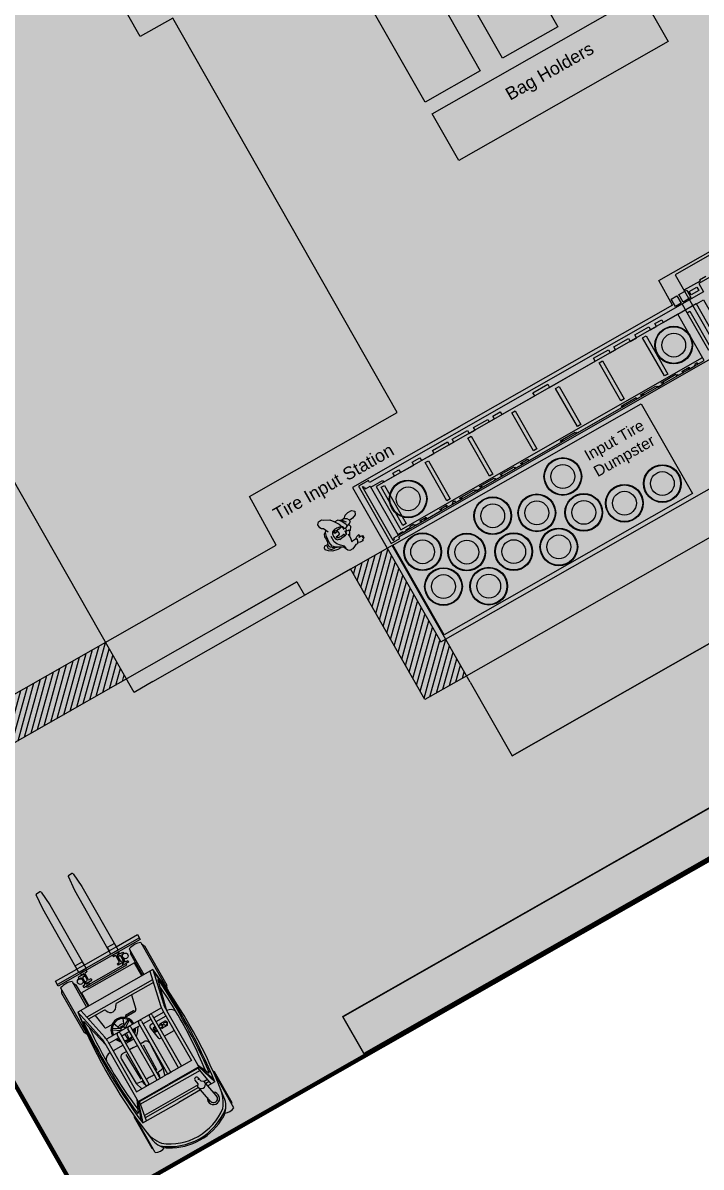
# Model space of a CAD drawing. Header units: millimetres. Extents: x 3191 to 879702, y -27549 to 222194.
# Drawn here: x 236895 to 252880, y 111605 to 138571 of the extents above; entities that cross this region are included whole.
import ezdxf

# ---------------------------------------------------------------- set-up
doc = ezdxf.new("R2010")
doc.units = ezdxf.units.MM
doc.header["$MEASUREMENT"] = 0
for name, color, linetype in [('Dumpsters', 210, 'Continuous'), ('Forklift-Forkliftway', 30, 'Continuous'), ('Furniture', 44, 'Continuous'), ('Giant', 31, 'Continuous'), ('Labels', 7, 'Continuous'), ('Worker-Walkway', 8, 'Continuous')]:
    doc.layers.add(name, color=color, linetype=linetype)
doc.styles.get("Standard").update_dxf_attribs({"font": 'arial.ttf'})
picture_1 = doc.add_image_def('image4.png', size_in_pixel=(2551, 1418))

# ---------------------------------------------------------------- blocks, each defined once
blk = doc.blocks.new('R93')
at = {"color": 0, "linetype": 'ByBlock'}
for p, q in [((-386, 935), (-340, 986)), ((-383, 843), (-386, 935)), ((-359, 800), (-383, 843)), ((-340, 986), (-246, 996)), ((-246, 996), (-209, 962)), ((-209, 962), (-72, 889)), ((-72, 889), (-8, 810)), ((-365, 660), (-389, 602)), ((-389, 602), (-380, 529)), ((-304, 703), (-365, 660)), ((-362, 425), (-343, 581)), ((-313, 782), (-359, 800)), ((-343, 581), (-316, 675)), ((-316, 675), (-292, 709)), ((-252, 654), (-313, 782)), ((-187, 571), (-195, 493)), ((-161, 612), (-187, 571)), ((-128, 623), (-161, 612)), ((-151, 571), (-119, 582)), ((-117, 559), (-151, 571)), ((-133, 592), (-122, 599)), ((-119, 582), (-133, 592)), ((-133, 546), (-117, 559)), ((-93, 621), (-128, 623)), ((-122, 599), (-93, 594)), ((-61, 556), (-104, 550)), ((-93, 639), (-103, 631)), ((-103, 631), (-93, 621)), ((-53, 629), (-93, 639)), ((-93, 594), (-62, 593)), ((-62, 593), (-33, 595)), ((-46, 548), (-61, 556)), ((-29, 631), (-53, 629)), ((-33, 595), (4, 595)), ((18, 625), (-29, 631)), ((-8, 810), (75, 691)), ((-2, 797), (102, 791)), ((4, 595), (21, 589)), ((41, 621), (18, 625)), ((21, 589), (41, 591)), ((51, 616), (28, 619)), ((71, 618), (41, 621)), ((41, 591), (57, 599)), ((61, 607), (51, 616)), ((57, 599), (61, 607)), ((112, 596), (71, 618)), ((75, 691), (93, 633)), ((83, 598), (98, 580)), ((98, 580), (107, 560)), ((102, 791), (166, 709)), ((107, 560), (103, 543)), ((121, 570), (112, 596)), ((127, 552), (121, 570)), ((133, 767), (175, 743)), ((166, 749), (233, 755)), ((166, 709), (215, 614)), ((175, 743), (246, 660)), ((267, 575), (175, 541)), ((215, 614), (215, 566)), ((233, 755), (300, 715)), ((242, 749), (307, 807)), ((285, 499), (267, 575)), ((331, 608), (276, 572)), ((300, 715), (337, 663)), ((307, 807), (392, 831)), ((337, 663), (331, 608)), ((429, 657), (343, 645)), ((392, 831), (496, 828)), ((523, 694), (429, 657)), ((496, 828), (554, 776)), ((554, 776), (523, 694)), ((-530, 374), (-536, 325)), ((-536, 325), (-478, 264)), ((-499, 404), (-530, 374)), ((-438, 395), (-499, 404)), ((-414, 410), (-450, 377)), ((-450, 377), (-450, 310)), ((-450, 310), (-392, 249)), ((-389, 465), (-417, 371)), ((-417, 371), (-392, 322)), ((-392, 322), (-325, 261)), ((-380, 529), (-389, 465)), ((-343, 307), (-362, 425)), ((-276, 246), (-343, 307)), ((-249, 377), (-246, 523)), ((-212, 303), (-249, 377)), ((-151, 230), (-212, 303)), ((-195, 493), (-182, 416)), ((-182, 416), (-152, 383)), ((-152, 383), (-93, 375)), ((-148, 432), (-109, 444)), ((-129, 422), (-148, 432)), ((-142, 455), (-92, 468)), ((-109, 444), (-142, 455)), ((-104, 550), (-133, 546)), ((-115, 413), (-129, 422)), ((-76, 407), (-115, 413)), ((-93, 375), (-103, 366)), ((-103, 366), (-97, 358)), ((-97, 358), (-35, 371)), ((-92, 468), (-63, 463)), ((-34, 405), (-76, 407)), ((-63, 463), (-41, 472)), ((-49, 512), (-41, 533)), ((-37, 489), (-49, 512)), ((-41, 533), (-46, 548)), ((-41, 472), (-37, 489)), ((-35, 371), (32, 373)), ((-4, 408), (-34, 405)), ((20, 413), (-4, 408)), ((41, 415), (20, 413)), ((32, 373), (74, 381)), ((35, 379), (51, 389)), ((53, 409), (41, 415)), ((51, 389), (59, 400)), ((59, 400), (53, 409)), ((74, 381), (109, 391)), ((93, 409), (83, 404)), ((103, 436), (93, 409)), ((103, 543), (111, 528)), ((113, 455), (103, 436)), ((112, 482), (107, 471)), ((107, 471), (113, 455)), ((109, 391), (121, 410)), ((121, 410), (128, 440)), ((126, 465), (136, 470)), ((128, 440), (126, 465)), ((127, 540), (127, 552)), ((134, 537), (127, 540)), ((133, 462), (218, 450)), ((145, 529), (134, 537)), ((136, 470), (149, 477)), ((136, 371), (148, 300)), ((148, 300), (142, 239)), ((155, 518), (145, 529)), ((149, 477), (156, 486)), ((188, 386), (151, 331)), ((175, 541), (154, 532)), ((156, 503), (155, 518)), ((156, 486), (156, 503)), ((206, 438), (188, 386)), ((218, 450), (236, 422)), ((236, 422), (285, 499)), ((-478, 264), (-386, 203)), ((-392, 249), (-298, 242)), ((-386, 203), (-252, 172)), ((-325, 261), (-246, 227)), ((-179, 191), (-276, 246)), ((-252, 172), (-166, 175)), ((-115, 154), (-179, 191)), ((-84, 163), (-151, 230)), ((-90, 102), (-115, 154)), ((-57, 41), (-90, 102)), ((-72, 102), (-84, 163)), ((-20, 8), (-57, 41)), ((62, 11), (-20, 8)), ((130, 35), (62, 11)), ((133, 194), (130, 166)), ((130, 166), (178, 178)), ((181, 57), (130, 35)), ((142, 239), (133, 194)), ((178, 178), (242, 185)), ((221, 57), (181, 57)), ((246, 99), (221, 57)), ((298, 61), (232, 82)), ((242, 185), (273, 163)), ((273, 163), (246, 99)), ((253, 182), (278, 209)), ((278, 209), (299, 217)), ((365, 53), (298, 61)), ((299, 217), (328, 223)), ((328, 223), (353, 233)), ((349, 199), (333, 188)), ((333, 188), (334, 177)), ((334, 177), (367, 175)), ((370, 214), (349, 199)), ((353, 233), (368, 229)), ((407, 88), (364, 79)), ((364, 79), (377, 68)), ((377, 59), (365, 53)), ((367, 175), (428, 167)), ((368, 229), (370, 214)), ((377, 68), (377, 59)), ((436, 147), (402, 138)), ((402, 138), (435, 133)), ((413, 94), (407, 88)), ((434, 115), (408, 107)), ((408, 107), (413, 94)), ((428, 167), (440, 157)), ((440, 121), (434, 115)), ((435, 133), (440, 121)), ((440, 157), (436, 147))]:
    blk.add_line(p, q, dxfattribs=at)

msp = doc.modelspace()

# ---------------------------------------------------------------- hatches: boundary and pattern name
at = {"lineweight": 211, "true_color": 0x000000}
h = msp.add_hatch(color=18, dxfattribs=at)
h.dxf.hatch_style = 1
h.paths.add_polyline_path([(215191.27861, 151368.28351), (238441.17067, 110521.71059), (277549.59155, 132782.24554), (254299.69949, 173628.81846)])
at = {"layer": 'Forklift-Forkliftway'}
h = msp.add_hatch(dxfattribs=at)
h.set_pattern_fill('ANSI31', color=256, scale=1000, angle=29.648556086)
h.set_pattern_definition([(74.64856, (119429.35, 48317.99), (-120.54001, 33.09237), [])])
h.paths.add_polyline_path([(257799.7309, 126632.61114), (256916.79382, 126130.04286), (258578.91375, 123209.94745), (259461.85084, 123712.51572)])
h.paths.add_polyline_path([(227142.1621, 151663.62973), (226275.6933, 151170.43521), (227943.99673, 148239.47633), (228810.46552, 148732.67085)])
h.paths.add_polyline_path([(238841.90293, 123974.0047), (235910.94406, 122305.70128), (236404.13857, 121439.23249), (239335.09745, 123107.53591)])
h = msp.add_hatch(dxfattribs=at)
h.set_pattern_fill('ANSI31', color=256, scale=1000, angle=29.648556086)
h.set_pattern_definition([(74.64856, (118439.99, 50056.14), (-120.54001, 33.09237), [])])
h.paths.add_polyline_path([(245479.76124, 126189.12425), (244618.00695, 125698.61323), (246368.92217, 122622.51782), (247235.39096, 123115.71234), (247351.67027, 123181.88064), (246858.9628, 124047.49377), (246742.6912, 123981.31191)])

# ---------------------------------------------------------------- linework, layer by layer
at = {"lineweight": 211}
msp.add_lwpolyline([(277549.59155, 132782.24554), (238441.17067, 110521.71059), (215191.27861, 151368.28351), (254299.69949, 173628.81846)], close=True, dxfattribs=at)
for points in [[(250065.33834, 127882.89922), (250050.85177, 127881.95894)], [(249974.44931, 127611.81777), (249961.39589, 127618.6046)], [(249453.33679, 127026.5368), (249438.85022, 127025.59652)], [(250559.43582, 127037.08072), (250544.94925, 127036.14045)], [(248413.55955, 126957.08877), (248399.07298, 126956.1485)], [(249362.44776, 126755.45535), (249349.39433, 126762.24218)], [(250468.54679, 126765.99927), (250455.49337, 126772.7861)], [(246090.36339, 126488.84353), (246097.53211, 126476.24916)], [(246505.32424, 126509.27049), (246500.24318, 126495.65001)], [(248322.67052, 126686.00733), (248309.6171, 126692.79415)], [(245906.63424, 126234.51916), (245893.58082, 126241.30599)], [(246697.18324, 126307.7939), (246709.6825, 126315.15038)], [(249971.32116, 126223.65624), (249956.83459, 126222.71596)], [(245890.65889, 126051.77072), (245876.17232, 126050.83045)], [(246761.66158, 126108.30454), (246747.17501, 126107.36427)], [(247801.558, 126100.72635), (247787.07143, 126099.78608)], [(248907.65703, 126111.27028), (248893.17046, 126110.33)], [(245944.25412, 125864.65486), (245956.75338, 125872.01135)], [(246200.67863, 125692.62666), (246195.59757, 125679.00619)], [(246522.89268, 125728.95445), (246530.0614, 125716.36009)], [(246670.77255, 125837.22309), (246657.71912, 125844.00992)], [(247710.66897, 125829.64491), (247697.61554, 125836.43173)], [(248816.768, 125840.18883), (248803.71458, 125846.97566)], [(247253.19931, 125289.21957), (247238.71274, 125288.2793)], [(248319.54237, 125297.84579), (248305.0558, 125296.90552)], [(247162.31028, 125018.13813), (247149.25686, 125024.92495)], [(248228.65334, 125026.76435), (248215.59991, 125033.55117)]]:
    msp.add_lwpolyline(points)
at = {"const_width": 100}
msp.add_lwpolyline([(231626.52282, 122449.20407), (238441.17067, 110521.71059), (257921.58993, 121609.97608)], dxfattribs=at)
for centre, radius in [((252235.74108, 130977.01021), 444.5), ((252235.74108, 130977.01021), 430.01076), ((252235.74108, 130977.01021), 280.52184), ((249620.84177, 127881.15391), 444.5), ((249620.84177, 127881.15391), 430.01076), ((249620.84177, 127881.15391), 280.52184), ((251966.55738, 127714.1663), 444.5), ((251966.55738, 127714.1663), 430.01076), ((251966.55738, 127714.1663), 280.52184), ((245975.2499, 127353.12675), 444.5), ((245975.2499, 127353.12675), 430.01076), ((245975.2499, 127353.12675), 280.52184), ((251073.40898, 127250.66098), 444.5), ((251073.40898, 127250.66098), 430.01076), ((247969.06298, 126955.34347), 444.5), ((247969.06298, 126955.34347), 430.01076), ((249008.84021, 127024.79149), 444.5), ((249008.84021, 127024.79149), 430.01076), ((249008.84021, 127024.79149), 280.52184), ((250114.93925, 127035.33541), 444.5), ((250114.93925, 127035.33541), 430.01076), ((250114.93925, 127035.33541), 280.52184), ((251073.40898, 127250.66098), 280.52184), ((247969.06298, 126955.34347), 280.52184), ((246317.165, 126106.55923), 444.5), ((246317.165, 126106.55923), 430.01076), ((247357.06143, 126098.98105), 444.5), ((247357.06143, 126098.98105), 430.01076), ((248463.16046, 126109.52497), 444.5), ((248463.16046, 126109.52497), 430.01076), ((249526.82458, 126221.91093), 444.5), ((249526.82458, 126221.91093), 430.01076), ((249526.82458, 126221.91093), 280.52184), ((246317.165, 126106.55923), 280.52184), ((247357.06143, 126098.98105), 280.52184), ((248463.16046, 126109.52497), 280.52184), ((246808.70274, 125287.47427), 444.5), ((246808.70274, 125287.47427), 430.01076), ((247875.0458, 125296.10049), 444.5), ((247875.0458, 125296.10049), 430.01076), ((246808.70274, 125287.47427), 280.52184), ((247875.0458, 125296.10049), 280.52184)]:
    msp.add_circle(centre, radius)
at = {"layer": 'Dumpsters'}
msp.add_lwpolyline([(245600.74734, 126257.98961), (251467.01047, 129597.06985), (252674.02614, 127476.52436), (246823.59067, 124146.45323), (245616.575, 126266.99872)], dxfattribs=at)
at = {"layer": 'Forklift-Forkliftway'}
for p, q in [((238117.87428, 118121.22961), (237966.39901, 118451.34088)), ((237977.60595, 118486.139), (238043.69297, 118523.75578)), ((238079.33543, 118515.62435), (238285.83267, 118216.83162)), ((238970.22215, 116623.78226), (238117.87428, 118121.22961)), ((238285.83267, 118216.83162), (239138.18053, 116719.38427)), ((237362.06154, 117691.02058), (237210.58627, 118021.13184)), ((237221.7932, 118055.92997), (237287.88023, 118093.54674)), ((237323.52269, 118085.41531), (237530.01992, 117786.62259)), ((238214.4094, 116193.57323), (237362.06154, 117691.02058)), ((237530.01992, 117786.62259), (238382.36779, 116289.17524)), ((239093.66963, 116797.58325), (239597.54479, 117084.38927)), ((239597.54479, 117084.38927), (239661.59814, 116971.85715)), ((239642.05569, 117006.19029), (237710.53424, 115906.76721)), ((239661.59814, 116971.85715), (237730.07668, 115872.43406)), ((239050.64873, 116873.16452), (238882.69034, 116777.56251)), ((238882.69034, 116777.56251), (238925.71124, 116701.98124)), ((238925.71124, 116701.98124), (239093.66963, 116797.58325)), ((239672.20283, 116902.43794), (240328.098, 115750.1285)), ((239692.31172, 116867.10964), (239763.37903, 116820.39096)), ((239763.37903, 116820.39096), (240290.78627, 115893.81555)), ((238337.85689, 116367.37421), (238925.71124, 116701.98124)), ((239138.18053, 116719.38427), (238970.22215, 116623.78226)), ((239006.56043, 116599.00932), (239073.74378, 116637.25012)), ((239006.56043, 116599.00932), (239026.63685, 116563.73806)), ((239063.1678, 116584.5315), (239026.63685, 116563.73806)), ((239073.74378, 116637.25012), (239140.92714, 116675.49093)), ((239165.54053, 116451.55952), (239094.79505, 116575.84873)), ((239115.78984, 116587.79898), (239186.53533, 116463.50978)), ((239118.50911, 116597.67213), (239185.69246, 116635.91294)), ((239118.50911, 116597.67213), (239138.58553, 116562.40087)), ((239161.00356, 116640.21967), (239124.47261, 116619.42623)), ((239175.11648, 116583.19431), (239138.58553, 116562.40087)), ((239140.92714, 116675.49093), (239161.00356, 116640.21967)), ((239185.69246, 116635.91294), (239252.87582, 116674.15374)), ((239277.48921, 116450.22234), (239206.74373, 116574.51154)), ((239227.73852, 116586.46179), (239298.48401, 116462.17259)), ((239272.95224, 116638.88248), (239236.42129, 116618.08904)), ((239252.87582, 116674.15374), (239272.95224, 116638.88248)), ((239403.46941, 116749.47473), (239747.06456, 116145.82959)), ((239423.5783, 116714.14643), (239427.46226, 116629.18695)), ((239427.46226, 116629.18695), (239713.47288, 116126.70919)), ((237666.02334, 115984.96618), (238169.8985, 116271.77221)), ((238126.8776, 116347.35348), (238294.83598, 116442.95549)), ((238169.8985, 116271.77221), (238132.33063, 116337.77333)), ((238337.85689, 116367.37421), (238169.8985, 116271.77221)), ((239953.65337, 116263.42006), (238190.09031, 115259.59898)), ((238382.36779, 116289.17524), (238214.4094, 116193.57323)), ((238214.4094, 116193.57323), (238382.36779, 116289.17524)), ((239523.38116, 116421.60386), (238273.77076, 115710.32492)), ((238294.83598, 116442.95549), (238337.85689, 116367.37421)), ((238385.11439, 116245.28189), (238317.93104, 116207.04109)), ((238385.11439, 116245.28189), (238405.19082, 116210.01063)), ((238395.76414, 115874.96015), (239319.53527, 116400.77119)), ((239338.49572, 116367.46054), (238414.72459, 115841.64949)), ((239120.32682, 116399.13884), (239156.85777, 116419.93228)), ((239120.32682, 116399.13884), (239140.40324, 116363.86758)), ((239274.76995, 116440.34919), (239140.40324, 116363.86758)), ((239218.16258, 116454.82701), (239254.69353, 116475.62045)), ((239232.2755, 116397.80165), (239268.80645, 116418.59509)), ((239232.2755, 116397.80165), (239252.35192, 116362.53039)), ((239386.71863, 116439.012), (239252.35192, 116362.53039)), ((239254.69353, 116475.62045), (239274.76995, 116440.34919)), ((239319.53527, 116400.77119), (239338.49572, 116367.46054)), ((239330.11126, 116453.48982), (239366.64221, 116474.28326)), ((239366.64221, 116474.28326), (239386.71863, 116439.012)), ((239696.67704, 116117.14899), (239523.38116, 116421.60386)), ((239886.47002, 116225.17926), (240139.66973, 115416.41584)), ((239953.65337, 116263.42006), (240206.85308, 115454.65664)), ((237730.07668, 115872.43406), (237666.02334, 115984.96618)), ((238053.08398, 115980.83459), (238396.67912, 115377.18945)), ((238261.92133, 116110.10189), (238194.73798, 116071.86109)), ((238194.73798, 116071.86109), (238214.8144, 116036.58983)), ((238214.8144, 116036.58983), (238251.34535, 116057.38327)), ((238317.93104, 116207.04109), (238250.74768, 116168.80029)), ((238250.74768, 116168.80029), (238270.82411, 116133.52903)), ((238329.10469, 116148.3427), (238261.92133, 116110.10189)), ((238270.82411, 116133.52903), (238307.35506, 116154.32246)), ((238282.9726, 116048.7005), (238353.71808, 115924.4113)), ((238374.71288, 115936.36155), (238303.96739, 116060.65075)), ((238312.65016, 116092.278), (238349.18111, 116113.07144)), ((238329.10469, 116148.3427), (238349.18111, 116113.07144)), ((238338.9823, 116145.6397), (238409.72779, 116021.35049)), ((238430.72259, 116033.30074), (238359.9771, 116157.58995)), ((238401.04502, 115989.72324), (238364.51407, 115968.92981)), ((238364.51407, 115968.92981), (238384.5905, 115933.65854)), ((238368.65987, 116189.2172), (238405.19082, 116210.01063)), ((238384.5905, 115933.65854), (238518.95721, 116010.14015)), ((239951.46826, 116017.56368), (238402.59983, 115135.94691)), ((238498.88078, 116045.41141), (238462.34983, 116024.61798)), ((238498.88078, 116045.41141), (238518.95721, 116010.14015)), ((239969.64648, 115959.49932), (239107.26465, 115468.6311)), ((240076.16518, 116017.92699), (240282.82542, 115294.43444)), ((237784.35056, 115827.87137), (238440.24573, 114675.56194)), ((237804.45944, 115792.54307), (237808.34341, 115707.58359)), ((237808.34341, 115707.58359), (238335.75064, 114781.00819)), ((238073.19286, 115945.50628), (238144.26018, 115898.78761)), ((238144.26018, 115898.78761), (238430.2708, 115396.30985)), ((238273.77076, 115710.32492), (238447.06664, 115405.87005)), ((238345.03532, 115892.78405), (238308.50437, 115871.99061)), ((238308.50437, 115871.99061), (238328.58079, 115836.71935)), ((238328.58079, 115836.71935), (238462.9475, 115913.20096)), ((238414.72459, 115841.64949), (238395.76414, 115874.96015)), ((238442.87108, 115948.47222), (238406.34013, 115927.67878)), ((238442.87108, 115948.47222), (238462.9475, 115913.20096)), ((240294.67023, 115808.85608), (240290.78627, 115893.81555)), ((239457.60537, 115668.04523), (239555.00778, 115328.59062)), ((238190.09031, 115259.59898), (238756.20627, 114628.94766)), ((238257.27366, 115297.83978), (238823.38962, 114667.18847)), ((238801.75023, 115294.73212), (238443.24356, 115090.66993)), ((238596.76239, 115178.05293), (238806.53175, 114907.76893)), ((239287.82071, 115134.02243), (239532.46708, 115273.27528)), ((239501.87109, 115285.62054), (239313.60667, 115178.46032)), ((239313.60667, 115178.46032), (239314.06402, 115148.96014)), ((239532.46708, 115273.27528), (239501.87109, 115285.62054)), ((240161.19756, 115358.62885), (239511.64107, 114988.90094)), ((240563.41062, 113941.99299), (239875.07617, 115151.29338)), ((239942.25952, 115189.53418), (240630.59398, 113980.23379)), ((240215.64207, 115256.19364), (239980.50033, 115122.35083)), ((240267.02776, 115165.91669), (240031.88602, 115032.07388)), ((240189.09557, 115302.83186), (240865.73572, 114114.0766)), ((240256.27892, 115341.07266), (240282.82542, 115294.43444)), ((240282.82542, 115294.43444), (241038.08128, 113967.56318)), ((238338.61892, 115028.91469), (238855.17913, 114481.81738)), ((238868.60085, 114895.40226), (238997.2662, 114968.63864)), ((239485.88055, 114974.23803), (239033.52644, 114716.75782)), ((239175.33701, 114871.31698), (239037.61951, 114981.17688)), ((239280.57995, 114931.22132), (239256.43616, 115105.72744)), ((239261.73799, 114903.44048), (239379.23209, 115076.67533)), ((239309.23929, 114875.62572), (239402.82196, 115062.86209)), ((239438.38436, 114902.72816), (239502.97434, 114789.25326)), ((239511.64107, 114988.90094), (239485.88055, 114974.23803)), ((239547.9693, 114876.15393), (239519.55038, 114859.97786)), ((239661.37939, 114940.70701), (239547.9693, 114876.15393)), ((239604.67435, 114908.43047), (239587.66233, 114757.49673)), ((240311.47304, 113798.58998), (239623.13859, 115007.89037)), ((239690.32194, 115046.13117), (240378.6564, 113836.83078)), ((239913.31697, 115084.11002), (239728.56275, 114978.94781)), ((239893.15758, 114888.90339), (240079.31364, 114655.37987)), ((239964.70266, 114993.83307), (239907.03717, 114961.00984)), ((240011.30143, 114911.96603), (239974.36293, 114890.94062)), ((240128.16495, 114978.48482), (240111.60141, 114969.05684)), ((240111.60141, 114969.05684), (240121.19169, 114952.57749)), ((240237.95462, 115040.97716), (240128.16495, 114978.48482)), ((240185.83702, 114956.19177), (240147.39983, 114978.41914)), ((240159.76004, 114885.56756), (240168.81195, 114869.66471)), ((240168.81195, 114869.66471), (240184.9598, 114878.85607)), ((240294.74947, 114941.34841), (240184.9598, 114878.85607)), ((240194.72276, 114895.31548), (240195.48551, 114939.12518)), ((240295.6267, 115018.68411), (240257.1895, 115040.91148)), ((240304.51243, 114957.80782), (240305.27518, 115001.61752)), ((238406.81796, 114734.28951), (238335.75064, 114781.00819)), ((239007.76591, 114702.09492), (238862.08459, 114619.17303)), ((239086.16009, 114613.29187), (238922.36249, 114520.05818)), ((239208.50652, 114818.28858), (238999.73369, 114833.42402)), ((239208.84416, 114873.33329), (238999.90137, 114860.76008)), ((239033.52644, 114716.75782), (239007.76591, 114702.09492)), ((239114.57901, 114629.46793), (239086.16009, 114613.29187)), ((239157.50423, 114653.90099), (239114.57901, 114629.46793)), ((239191.38663, 114594.37469), (239119.26343, 114721.08434)), ((239186.44678, 114759.32515), (239284.83911, 114586.46458)), ((239409.44181, 114797.304), (239224.68758, 114692.14179)), ((239296.88824, 114733.23844), (239376.38715, 114612.87162)), ((239491.21949, 114611.18406), (239324.71458, 114516.40937)), ((239337.24116, 114756.20735), (239400.1447, 114626.39443)), ((239460.8275, 114707.02705), (239371.20101, 114864.48736)), ((239469.59334, 114691.62679), (239460.8275, 114707.02705)), ((239476.91231, 114678.76846), (239469.59334, 114691.62679)), ((239519.55038, 114859.97786), (239476.62517, 114835.5448)), ((239485.49594, 114663.6883), (239476.91231, 114678.76846)), ((239508.9028, 114622.56595), (239485.49594, 114663.6883)), ((239502.97434, 114789.25326), (239510.50757, 114776.0185)), ((239985.86966, 113784.60673), (239508.9028, 114622.56595)), ((239510.50757, 114776.0185), (239523.13784, 114753.82901)), ((239523.13784, 114753.82901), (239530.24056, 114741.3506)), ((239530.24056, 114741.3506), (239563.36072, 114683.16345)), ((239563.36072, 114683.16345), (240051.83521, 113824.98704)), ((239967.12729, 114864.58458), (240004.7367, 114798.51049)), ((240031.09274, 114791.27485), (240068.03124, 114812.30027)), ((240140.99424, 114643.50713), (240158.4522, 114653.44421)), ((240225.63555, 114691.68501), (240460.77729, 114825.52782)), ((238828.63263, 114528.4556), (239610.43499, 113154.94612)), ((238895.81599, 114566.6964), (239572.45614, 113377.94114)), ((239257.53122, 114478.16857), (239022.38948, 114344.32576)), ((239211.11962, 114559.70679), (239191.38663, 114594.37469)), ((239730.65223, 113646.96593), (239211.11962, 114559.70679)), ((239284.83911, 114586.46458), (239300.74171, 114558.5261)), ((239300.74171, 114558.5261), (239800.50212, 113680.52202)), ((239500.58162, 114422.31119), (239408.20451, 114369.73008)), ((239500.58162, 114422.31119), (239592.95873, 114474.89229)), ((239660.14209, 114513.1331), (239749.56098, 114564.03038)), ((239731.55733, 114489.74698), (240048.8377, 113892.13899)), ((239882.94506, 114524.91741), (240192.06499, 113935.26595)), ((239217.12855, 114145.93428), (239566.29414, 113579.07683)), ((239341.02115, 114331.48928), (239251.60226, 114280.592)), ((239324.66552, 114258.14393), (239676.50573, 113680.20742)), ((240865.73572, 114114.0766), (240219.09593, 113746.00887)), ((241069.51593, 113883.71741), (239654.17367, 113078.10381)), ((240051.83521, 113824.98704), (240126.71882, 113693.42777)), ((240083.37521, 113825.73711), (240117.31355, 113751.48404)), ((240192.06499, 113935.26595), (240237.80395, 113756.65749)), ((240378.6564, 113836.83078), (240311.47304, 113798.58998)), ((241038.08128, 113967.56318), (240324.25814, 113561.25465)), ((241023.95438, 113938.72819), (240333.19773, 113545.54913)), ((240630.59398, 113980.23379), (240563.41062, 113941.99299)), ((241010.48378, 114016.04785), (241273.84625, 113827.59996)), ((241332.7587, 113565.87945), (241023.95438, 113938.72819)), ((241038.08128, 113967.56318), (241418.39751, 113614.62511)), ((241038.08128, 113967.56318), (241389.91672, 113682.67603)), ((241374.20486, 113875.26432), (241406.4691, 113855.59224)), ((241868.35521, 113005.05966), (241378.42268, 113865.79761)), ((241406.4691, 113855.59224), (241821.42091, 113126.58415)), ((239566.29414, 113579.07683), (239696.51274, 113448.55423)), ((239572.45614, 113377.94114), (240219.09593, 113746.00887)), ((239610.43499, 113154.94612), (240324.25814, 113561.25465)), ((239642.44109, 113152.37006), (240333.19773, 113545.54913)), ((239715.96545, 113616.60727), (239762.48176, 113549.51358)), ((239732.71427, 113643.34322), (239730.65223, 113646.96593)), ((239807.59788, 113511.78396), (239732.71427, 113643.34322)), ((241022.24598, 113541.25376), (239760.18322, 112822.88694)), ((239800.50212, 113680.52202), (239801.22012, 113679.2606)), ((239801.22012, 113679.2606), (239874.78124, 113550.02476)), ((239874.78124, 113550.02476), (239807.59788, 113511.78396)), ((239985.97435, 113784.42281), (239985.86966, 113784.60673)), ((240059.53546, 113655.18697), (239985.97435, 113784.42281)), ((240126.71882, 113693.42777), (240059.53546, 113655.18697)), ((241022.78363, 113567.1386), (240954.04651, 113651.14551)), ((241021.3469, 113497.96812), (241022.78363, 113567.1386)), ((241098.02719, 113632.11433), (241024.92951, 113712.35573)), ((241166.6691, 113623.45949), (241098.02719, 113632.11433)), ((241247.13519, 113669.26083), (241166.6691, 113623.45949)), ((241205.95528, 113577.96508), (241166.6691, 113623.45949)), ((241285.32966, 113623.14502), (241205.95528, 113577.96508)), ((241254.73999, 113521.47115), (241205.95528, 113577.96508)), ((241418.39751, 113614.62511), (241254.73999, 113521.47115)), ((241035.8936, 113481.16588), (239780.33324, 112766.50022)), ((241084.65329, 113424.65771), (240569.05689, 113131.17995)), ((241035.87223, 113481.14742), (241021.3469, 113497.96812)), ((241084.65329, 113424.65771), (241035.87223, 113481.14742)), ((241320.28473, 113151.7905), (241084.65329, 113424.65771)), ((241451.24099, 113293.91798), (241254.73999, 113521.47115)), ((239582.83749, 113203.43079), (239610.40073, 112880.76585)), ((239610.43499, 113154.94612), (239719.71628, 112647.7348)), ((239610.43499, 113154.94612), (239675.74618, 112706.96921)), ((239805.35509, 112696.48046), (239642.44109, 113152.37006)), ((239719.71628, 112647.7348), (240569.05689, 113131.17995)), ((241821.88401, 113086.896), (241821.42091, 113126.58415)), ((239518.17593, 112818.81162), (239518.61683, 112781.02567)), ((239518.61683, 112781.02567), (239933.56864, 112052.01758)), ((240014.09461, 111949.6135), (239524.16209, 112810.35145)), ((239967.45711, 112031.35518), (239933.56864, 112052.01758))]:
    msp.add_line(p, q, dxfattribs=at)
for points in [[(239513.92367, 122793.36508), (225743.06216, 146986.70315)], [(267612.07796, 132217.80455), (274442.14623, 136105.48322), (276104.26624, 133185.38769), (244432.24374, 115157.65512)], [(244432.2438, 115157.65501), (276104.26618, 133185.38779), (274442.14623, 136105.48322), (267612.07796, 132217.80455)], [(264681.11908, 130549.50113), (248424.86768, 121296.43378)], [(248424.86768, 121296.43378), (264681.11908, 130549.50113)], [(247435.51057, 123034.58582), (245600.74734, 126257.98961), (239946.00327, 123039.30614), (239946.00327, 123039.30614)], [(239960.70339, 123047.67234), (239513.92367, 122793.36508)], [(247435.51057, 123034.58582), (248424.86768, 121296.43378)], [(236580.98608, 121128.53796), (233425.95489, 119332.69245), (238441.17067, 110521.71059), (244959.24081, 114231.79975), (244432.2435, 115157.65499)]]:
    msp.add_lwpolyline(points, dxfattribs=at)
for centre, radius in [((239308.51242, 116581.29207), 67.6413), ((238246.17562, 115976.60937), 67.6413), ((240140.6364, 114919.16492), 38.65871), ((240252.44057, 114982.80392), 38.65871)]:
    msp.add_circle(centre, radius, dxfattribs=at)
for centre, radius, start, end in [((237990.99023, 118462.62483), 27.05652, 119.648556086, 204.648556086), ((238057.07725, 118500.2416), 27.05652, 34.648556087, 119.648556086), ((237235.17748, 118032.4158), 27.05652, 119.648556086, 204.648556086), ((237301.26451, 118070.03257), 27.05652, 34.648556087, 119.648556086), ((239750.76857, 116451.86595), 457.37041, 99.8911573, 139.405954872), ((239074.64004, 116564.37649), 23.1913, 29.648556086, 119.648556086), ((239135.94485, 116599.27122), 23.1913, 119.648556086, 209.648556086), ((239186.58872, 116563.0393), 23.1913, 29.648556086, 119.648556086), ((239247.89353, 116597.93404), 23.1913, 119.648556086, 209.648556086), ((239145.38552, 116440.08728), 23.1913, 299.648556086, 29.648556086), ((239206.69034, 116474.98202), 23.1913, 209.648556086, 299.648556086), ((239257.3342, 116438.7501), 23.1913, 299.648556086, 29.648556086), ((239318.63902, 116473.64483), 23.1913, 209.648556086, 299.648556086), ((230507.72967, 109028.10963), 11898.53737, 20.525310235, 37.451093641), ((228854.35817, 108396.28689), 13604.63664, 22.555028049, 35.328851861), ((238131.64972, 115530.26259), 457.37041, 99.8911573, 139.405954872), ((238262.81759, 116037.22826), 23.1913, 29.648556086, 119.648556086), ((238324.1224, 116072.12299), 23.1913, 119.648556086, 209.648556086), ((238318.8273, 116134.16746), 23.1913, 29.648556086, 119.648556086), ((238380.13211, 116169.06219), 23.1913, 119.648556086, 209.648556086), ((238389.57278, 116009.87825), 23.1913, 299.648556086, 29.648556086), ((238450.87759, 116044.77298), 23.1913, 209.648556086, 299.648556086), ((240085.4566, 116020.58102), 9.66304, 33.220485444, 195.941595082), ((227004.80067, 107454.15853), 15645.74803, 24.086392894, 33.220485444), ((238333.56307, 115912.93905), 23.1913, 299.648556086, 29.648556086), ((238394.86789, 115947.83379), 23.1913, 209.648556086, 299.648556086), ((231494.27632, 109888.26895), 10493.57663, 30.854964602, 34.713329719), ((238954.50744, 115381.68161), 133.97395, 225.018308665, 14.278803507), ((239131.16515, 115426.6415), 48.31522, 119.648556086, 194.278803507), ((240692.97073, 115589.63788), 579.78261, 197.383782358, 209.648556086), ((240760.15408, 115627.87868), 579.78261, 197.383782358, 209.648556086), ((249234.16104, 119687.2048), 11898.53737, 201.846018531, 218.771801937), ((250621.60776, 120786.21748), 13604.63664, 203.968260311, 216.742084124), ((238825.65073, 115252.74252), 48.31522, 45.018308665, 119.648556086), ((239508.56658, 115315.26488), 48.31522, 299.648556086, 16.010194795), ((239908.66785, 115170.41378), 38.65217, 119.648556086, 209.648556086), ((239908.66785, 115170.41378), 38.65217, 29.648556086, 119.648556086), ((240375.97016, 115130.79312), 188.29345, 47.706120304, 119.648556086), ((231494.27632, 109888.26895), 10493.57663, 22.368114991, 30.854964602), ((238331.59284, 115022.28079), 9.66304, 43.35551709, 206.076626728), ((252376.03336, 121895.47831), 15645.74803, 206.076626728, 215.210719278), ((247990.85607, 119278.13133), 10493.57663, 204.583782453, 216.928997181), ((238844.70035, 114937.39185), 48.31522, 217.815296471, 299.648556086), ((239259.70349, 114845.49793), 289.8913, 158.945036326, 209.648556086), ((239259.70349, 114845.49793), 289.8913, 29.648556086, 158.945036326), ((239259.70349, 114845.49793), 260.25003, 164.51584744, 209.648556086), ((239259.70349, 114845.49793), 260.25003, 29.648556086, 164.51584744), ((239259.70349, 114845.49793), 133.58436, 93.872272406, 145.424839767), ((239259.70349, 114845.49793), 88.35574, 93.872272406, 145.424839767), ((239259.70349, 114845.49793), 57.97826, 29.648556086, 209.648556086), ((239404.79269, 114883.60776), 38.65217, 119.648556086, 209.648556086), ((239404.79269, 114883.60776), 38.65217, 29.648556086, 119.648556086), ((239259.70349, 114845.49793), 289.8913, 338.945036326, 6.070377609), ((239656.73027, 115027.01077), 38.65217, 119.648556086, 209.648556086), ((239656.73027, 115027.01077), 38.65217, 29.648556086, 119.648556086), ((239930.93767, 114919.02025), 48.31522, 119.648556086, 218.560518841), ((239983.92313, 114874.14478), 19.32609, 119.648556086, 209.648556086), ((240039.85569, 114861.80048), 38.65871, 119.648556086, 299.648556086), ((240137.72515, 114961.68898), 19.32609, 59.960168927, 119.648556086), ((240175.3996, 114895.65191), 19.32609, 299.648556086, 359.002548972), ((240176.16235, 114939.46161), 19.32609, 359.002548972, 59.960168927), ((240247.51482, 115024.18132), 19.32609, 59.960168927, 119.648556086), ((240285.18927, 114958.14425), 19.32609, 299.648556086, 359.002548972), ((240285.95202, 115001.95395), 19.32609, 359.002548972, 59.960168927), ((238324.75747, 114241.64957), 579.78261, 29.648556086, 41.913329815), ((238391.94082, 114279.89038), 579.78261, 29.648556086, 41.913329815), ((239259.70349, 114845.49793), 289.8913, 233.226734564, 260.352075847), ((239152.8551, 114740.20475), 38.65217, 119.648556086, 209.648556086), ((239259.70349, 114845.49793), 260.25003, 236.107611157, 254.781264732), ((239152.8551, 114740.20475), 38.65217, 29.648556086, 119.648556086), ((239259.70349, 114845.49793), 260.25003, 275.542414138, 323.754698035), ((239259.70349, 114845.49793), 289.8913, 278.138367819, 321.158744353), ((239395.61748, 114779.14245), 193.26087, 299.648556086, 305.886274081), ((239259.70349, 114845.49793), 260.25003, 344.51584744, 3.189501016), ((239395.61748, 114779.14245), 193.26087, 330.222756659, 353.569229852), ((240021.53254, 114808.07069), 19.32609, 209.648556086, 299.648556086), ((240117.09374, 114685.49672), 48.31522, 218.560518841, 299.648556086), ((239797.36199, 114480.05118), 96.63043, 27.66540574, 119.648556086), ((239048.35085, 114142.44364), 188.29345, 119.648556086, 191.805120232), ((239299.40327, 114196.6128), 96.63043, 119.648556086, 211.631706432), ((239432.43504, 114756.90834), 1118.98788, 303.609942715, 312.754193495), ((241279.46934, 113835.45842), 9.66304, 234.414547306, 24.086392894), ((239247.68082, 114651.74613), 1118.98788, 286.542918677, 295.687169458), ((239247.68082, 114651.74613), 1118.98788, 299.648556086, 305.081847832), ((239432.43504, 114756.90834), 1118.98788, 294.21526434, 299.648556086), ((240990.30053, 113680.8097), 46.84355, 337.683419367, 219.291115292), ((241101.19097, 113552.39575), 96.63043, 227.488100623, 47.342529954), ((241101.19097, 113552.39575), 96.63043, 214.281235823, 227.488100623), ((241385.76286, 113222.85424), 144.94565, 172.290521739, 89.33324404), ((241385.76286, 113222.85424), 96.63043, 214.281235823, 47.342529954), ((240692.24399, 113119.5894), 922.90562, 351.829571206, 22.014431907), ((240356.44428, 113504.70842), 1416.26192, 260.422064473, 338.8750477), ((240356.44428, 113504.70842), 1351.8099, 299.648556086, 337.547458535), ((241198.43648, 113030.58477), 483.15217, 330.616249602, 20.525310235), ((241616.94561, 113174.55845), 303.21053, 277.294330652, 326.012396175), ((239600.77275, 112879.94339), 9.66304, 215.210719278, 4.882564867), ((240356.44428, 113504.70842), 1449.45652, 268.68086257, 330.616249602), ((240516.12512, 113019.34244), 922.90562, 217.282680265, 247.467540966), ((240334.19874, 112538.66017), 483.15217, 218.771801937, 268.68086257), ((240356.44428, 113504.70842), 1351.8099, 261.749653637, 299.648556086), ((239996.72134, 112252.32589), 303.21053, 273.284715998, 322.002781521)]:
    msp.add_arc(centre, radius, start, end, dxfattribs=at)
at = {"layer": 'Furniture'}
for points in [[(246218.03512, 141215.66629), (247521.64915, 141957.68412), (249500.36336, 138481.38004), (248196.74934, 137739.36221)], [(244393.84453, 140177.33604), (245697.45856, 140919.35387), (247676.17278, 137443.04979), (246372.55875, 136701.03196)], [(246539.60698, 136426.75801), (251475.52423, 139236.28486), (252102.28196, 138135.16555), (247166.36471, 135325.6387)]]:
    msp.add_lwpolyline(points, close=True, dxfattribs=at)
at = {"layer": 'Giant'}
for points in [[(244831.00503, 127610.64818), (245578.63885, 126301.55031), (245778.85982, 126415.89773), (245755.91462, 126456.0745), (252940.03722, 130558.97093), (253337.6046, 130786.02409), (253778.00512, 131037.53953), (254912.40735, 129051.21477), (256471.46432, 129941.60176), (255310.92729, 131973.68822), (260231.1727, 134783.67051), (259585.06504, 135914.9973), (254796.72369, 133180.34622), (254635.55546, 133462.54985), (252825.65654, 132428.90549), (252936.04513, 132235.61638), (245067.50971, 127741.8476), (245042.8759, 127784.9811), (244808.85324, 127651.32933), (244831.00503, 127610.64818)], [(256187.27765, 131491.35388), (254730.19266, 134042.69228), (252267.88855, 132636.45532), (253725.33575, 130089.43979)], [(252992.13374, 132593.48516), (252843.51233, 132508.60656), (252855.64161, 132487.36834), (252476.95303, 132271.09697)], [(252351.26639, 132164.00098), (252542.35398, 132273.13227), (252641.49622, 132099.53539), (252454.20062, 131992.56973), (252355.05838, 132166.16661)], [(252329.62082, 131705.2993), (252765.78084, 131954.39296), (252768.15372, 131950.23807)], [(252553.58817, 131739.15314), (252433.85154, 131948.81055)], [(252768.15372, 131950.23807), (252935.47003, 132045.79344), (253195.92397, 131589.74171), (253164.62989, 131571.86946), (253209.29522, 131493.66101), (253242.99497, 131512.90714), (253517.56479, 131032.13867), (253346.63997, 130934.52246), (252768.15372, 131950.23807)], [(245078.40827, 127655.0673), (245093.16427, 127629.22972), (245371.83452, 127788.38), (245396.25863, 127745.61368), (245653.48172, 127892.51536), (245617.23736, 127955.97881), (245758.45828, 128036.63094), (245794.70265, 127973.1675), (246105.8902, 128150.88861), (246069.13815, 128215.24101), (246251.72434, 128319.51711), (246288.47639, 128255.16471), (246584.9649, 128424.49111), (246545.75168, 128493.15299), (246901.913, 128696.55891), (246941.12623, 128627.89703), (247055.35473, 128693.13362), (247016.14151, 128761.79551), (247372.30283, 128965.20142), (247411.51606, 128896.53954), (247550.92253, 128976.15543), (247516.33367, 129036.72012), (247850.02849, 129227.29528), (247884.61736, 129166.73059), (248012.62749, 129239.83796), (247974.93733, 129305.83299), (248146.7184, 129403.93821), (248184.40856, 129337.94319), (248957.95346, 129779.71941), (248916.61016, 129852.11103), (249268.69408, 130053.18832), (249310.03738, 129980.7967), (250386.75772, 130595.71828), (250345.94418, 130667.1823), (250696.23405, 130867.23498), (250737.04759, 130795.77097), (250859.83864, 130865.89769), (250820.57023, 130934.6562), (251167.23121, 131132.63641), (251206.49961, 131063.8779), (251354.18322, 131148.22091), (251314.40713, 131217.86837), (251645.71667, 131407.08128), (251685.49277, 131337.43382), (251826.34672, 131417.87638), (251789.15321, 131483.00178), (251952.55521, 131576.32167), (251989.74873, 131511.19627), (252343.72864, 131713.35636)], [(245623.00811, 126369.43258), (245644.53681, 126381.72775), (245635.83993, 126396.95589), (245655.79882, 126408.35454), (245639.60805, 126436.70438), (252953.14749, 130613.51156), (252329.62082, 131705.2993), (245221.07292, 127645.56405), (245804.32685, 126624.29339), (252912.87475, 130684.02865)], [(249953.84914, 128900.59389), (251051.36425, 129527.39149), (251044.41116, 129539.56627), (251008.69309, 129519.16746), (250996.46448, 129540.57961), (251348.62995, 129741.70347), (251367.81165, 129708.11654), (251538.30834, 129805.48825), (251525.75967, 129827.46082), (251463.27343, 129791.77455), (251455.12839, 129806.03644), (251810.3723, 130008.91841), (251817.50197, 129996.43443), (251846.08458, 130012.75814), (251859.64863, 129989.00766), (252005.13044, 130072.09321), (251991.56639, 130095.84369), (251948.73326, 130071.38142), (251937.52002, 130091.01567), (252283.8548, 130288.80958), (252300.16697, 130260.24717), (252337.65871, 130281.65893), (252346.12382, 130266.83662), (252463.04341, 130333.61011), (252449.47936, 130357.36059), (252433.41439, 130348.18579), (252428.31546, 130357.11396), (252599.28105, 130454.75345), (252605.92511, 130443.11978), (252572.0011, 130423.74557), (252584.02002, 130402.70059), (252735.76064, 130489.3606), (252726.79888, 130505.05253), (252750.0197, 130518.31409), (252738.80647, 130537.94833), (252786.10436, 130564.96045), (252806.27936, 130529.63427)], [(245639.60805, 126436.70438), (249627.90138, 128714.44313), (249619.28176, 128729.53599), (249572.59547, 128702.87317), (249560.22338, 128724.53654), (249911.18602, 128924.97345), (249919.14345, 128911.0401), (249940.81485, 128923.41677), (249953.84914, 128900.59389)], [(248052.92215, 127814.96284), (248199.05634, 127898.42098), (248185.83443, 127921.57238), (248161.14575, 127907.47252), (248151.02514, 127925.19359), (248471.1422, 128108.0144), (248485.63333, 128082.64062), (248513.78781, 128098.71982), (248522.6392, 128083.22113)], [(248522.6392, 128083.22113), (248680.65904, 128173.46722), (248670.20733, 128191.76804), (248632.67481, 128170.33299), (248620.96493, 128190.83687), (248789.19866, 128286.91618), (248811.36025, 128248.11149)], [(247582.51193, 127546.30869), (247723.40666, 127626.77453), (247709.78743, 127650.62163), (247667.729, 127626.60181), (247657.01241, 127645.36642), (248002.8579, 127842.8809), (248016.74201, 127818.57), (248042.47044, 127833.26366), (248052.92215, 127814.96284)], [(245623.00811, 126369.43258), (244897.55796, 127639.68712), (244912.1143, 127648.00033), (244937.76348, 127603.08893), (244956.21373, 127613.62598), (244968.42027, 127592.25248), (245078.40827, 127655.0673), (245729.57072, 126514.88964), (245847.16308, 126582.04736), (245858.70741, 126561.83337)], [(247096.24061, 127268.59615), (247252.99644, 127358.12037), (247242.14742, 127377.11689), (247200.08898, 127353.09706), (247189.17373, 127372.20953), (247533.97949, 127569.13021), (247544.49742, 127550.71344), (247571.26558, 127566.00091), (247582.51193, 127546.30869)], [(246887.51825, 127149.39353), (247028.75956, 127230.05731), (247017.89949, 127249.07316), (247037.3691, 127260.19237), (247024.86457, 127282.08764), (247069.34906, 127307.49301), (247092.71365, 127266.58189)], [(246373.64289, 126855.91617), (246772.12768, 127083.49328), (246759.67834, 127105.29193), (246729.424, 127088.01349), (246719.50205, 127105.3867), (246889.46867, 127202.45568), (246898.39733, 127186.82172), (246874.0756, 127172.93144), (246887.51825, 127149.39353)], [(245858.70741, 126561.83337), (245934.89373, 126605.34383), (245922.60993, 126626.85261), (246031.06891, 126688.79419), (246018.9617, 126709.99377), (246099.59238, 126756.04245), (246115.07681, 126728.92941), (246145.31076, 126746.19621), (246154.21734, 126730.6009)], [(246154.21734, 126730.6009), (246292.99182, 126809.85585), (246279.52711, 126833.43241), (246258.3246, 126821.32352), (246248.99863, 126837.65319), (246399.51604, 126923.6146), (246411.62324, 126902.41503), (246362.95941, 126874.62282), (246373.64289, 126855.91617)]]:
    msp.add_lwpolyline(points, dxfattribs=at)
for points in [[(252177.68651, 132062.84382), (252310.38566, 132138.62912), (252408.65601, 131966.55892), (252275.95686, 131890.77362)], [(252596.59988, 132239.7858), (252778.59485, 132343.72424), (252824.92672, 132262.5977), (252642.93174, 132158.65926)], [(252553.58817, 131739.15314), (252613.32216, 131773.26758), (253123.08302, 130880.6824), (253063.34904, 130846.56796)], [(251502.77251, 131147.6113), (251581.91494, 131192.81003), (252094.50119, 130295.27764), (252015.35876, 130250.07891)], [(250476.02414, 130561.12651), (250555.16657, 130606.32523), (251067.75282, 129708.79284), (250988.61039, 129663.59411)], [(249452.05429, 129955.29034), (249531.19672, 130000.48907), (250043.78296, 129102.95668), (249964.64053, 129057.75795)], [(248418.41536, 129383.14317), (248497.55779, 129428.3419), (249010.14404, 128530.80951), (248931.00161, 128485.61078)], [(247381.77929, 128787.60291), (247460.92172, 128832.80164), (247973.50797, 127935.26924), (247894.36554, 127890.07052)], [(246373.75388, 128208.47925), (246452.89631, 128253.67798), (246965.48256, 127356.14559), (246886.34013, 127310.94686)], [(245337.37254, 127626.4111), (245416.51497, 127671.60982), (245929.10122, 126774.07743), (245849.95879, 126728.8787)]]:
    msp.add_lwpolyline(points, close=True, dxfattribs=at)
at = {"layer": 'Worker-Walkway'}
for points in [[(240427.55303, 138685.4764), (239660.59297, 138248.92231), (233093.98258, 149785.47179)], [(245717.42381, 129391.9669), (240427.55303, 138685.4764)], [(252209.66382, 131918.35472), (251880.45489, 132496.72542), (254772.30534, 134142.76831), (255101.51427, 133564.39761)], [(252209.66382, 131918.35472), (246219.99174, 128509.03044)], [(243294.00477, 128012.55625), (243294.00477, 128012.55625), (245717.42379, 129391.96689)], [(247176.98989, 129053.75425), (247176.99021, 129053.75369), (246219.99211, 128509.02983)], [(246219.99171, 128509.03043), (246219.99171, 128509.03043), (244663.04182, 127622.81368)], [(246742.6912, 123981.31191), (254197.19027, 128224.41694)], [(242862.68314, 126262.63504), (242232.60292, 127410.52735), (243294.00477, 128012.55625)], [(244663.04182, 127622.81368), (245479.26078, 126188.83939)], [(254690.38479, 127357.94814), (247235.39096, 123115.71234)], [(233680.02591, 121035.86143), (242862.68314, 126262.63504)], [(245345.69805, 126423.48908), (246742.6912, 123981.31191)], [(243355.30023, 125397.18069), (243532.23048, 125086.34079), (244615.53403, 125702.95777)], [(247235.39096, 123115.71234), (246368.92217, 122622.51782), (244615.53403, 125702.95777)], [(243355.22697, 125395.79588), (233502.72828, 119787.74813)], [(241838.98097, 124534.09092), (243355.30023, 125397.18069)], [(249969.95317, 118299.36645), (258583.36587, 123202.12575)], [(257892.23939, 121661.54079), (244929.89018, 114283.3644), (244436.69566, 115149.83319), (249969.95317, 118299.36645)]]:
    msp.add_lwpolyline(points, dxfattribs=at)

# ---------------------------------------------------------------- block references
at = {"layer": 'Worker-Walkway', "xscale": 0.971056729180354, "yscale": 0.971056729180354, "zscale": 0.971056729180354, "rotation": 29.64855608614644}
msp.add_blockref('R93', (244620.67304, 126140.82308), dxfattribs=at)

# ---------------------------------------------------------------- texts
at = {"char_height": 300, "attachment_point": 1, "rotation": 29.648556086}
for s, insert in [('Bag Holders', (248229.29568, 136993.85773)), ('Tire Input Station', (242752.6985, 127094.66021))]:
    msp.add_mtext(s, dxfattribs=dict(at, insert=insert))
at = {"layer": 'Labels', "insert": (250094.83605, 128468.53081), "char_height": 262.077851, "attachment_point": 1, "rotation": 29.648556086}
msp.add_mtext('Input Tire\\PDumpster', dxfattribs=at)

# ---------------------------------------------------------------- pictures from other files: only their frames are drawn
image = msp.add_image(picture_1, insert=(87169.1633, 55416.4542), size_in_units=(300035.65989, 166777.95599))
image.dxf.flags = 7

doc.saveas('drawing.dxf')
